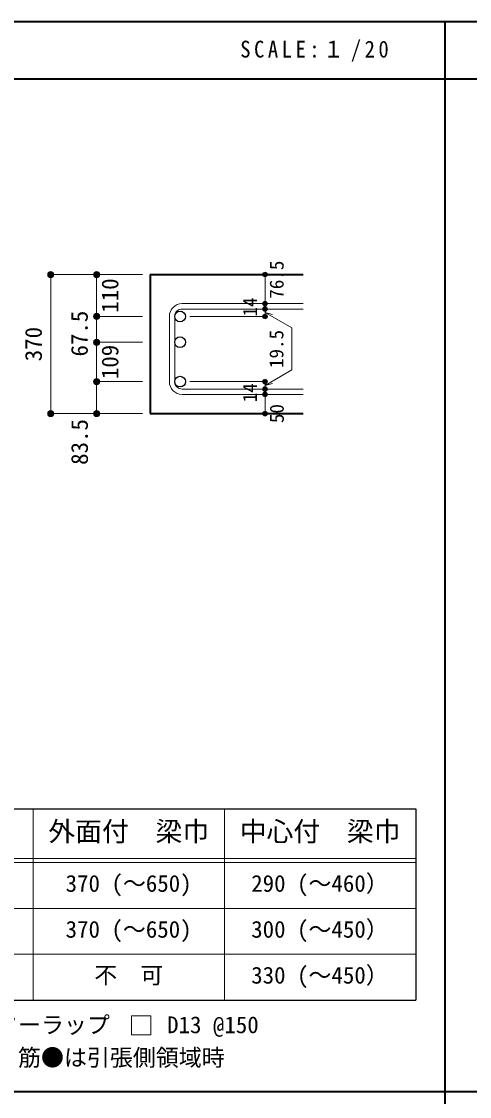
# Model space of a CAD drawing. Units: millimetres at full size, sheet at 1:20; details may follow other scales. Extents: x -3982 to 3969, y -2803 to 2801.
# Drawn here: x -1856 to -685, y -10 to 2801 of the extents above; entities that cross this region are included whole.
import ezdxf
from ezdxf.enums import TextEntityAlignment as Align

# ---------------------------------------------------------------- set-up
doc = ezdxf.new("R2010")
doc.units = ezdxf.units.MM
doc.header["$LTSCALE"] = 20
doc.header["$PDMODE"] = 32
doc.header["$PDSIZE"] = 12
for name, color, linetype, lineweight in [('6-1_躯体線', 2, 'Continuous', 35), ('6-5_梁主筋', 7, 'Continuous', 18), ('6-6_S.T.P.', 7, 'Continuous', 18), ('6-7_文字', 7, 'Continuous', 18), ('6-D_寸法', 4, 'Continuous', 9), ('6-E_枠', 7, 'Continuous', 18), ('F-0_枠', 6, 'Continuous', 40)]:
    doc.layers.add(name, color=color, linetype=linetype, lineweight=lineweight)
doc.styles.add('ＭＳ ゴシック', font='')
doc.styles.get('ＭＳ ゴシック').set_extended_font_data('MS Gothic')

msp = doc.modelspace()

# ---------------------------------------------------------------- linework, layer by layer
at = {"layer": '6-1_躯体線'}
for p, q in [((-1519.2, 2139.12), (-1119.2, 2139.12)), ((-1519.2, 2139.12), (-1519.2, 1775.62)), ((-1519.2, 1775.62), (-1119.2, 1775.62))]:
    msp.add_line(p, q, dxfattribs=at)
at = {"layer": '6-5_梁主筋', "color": 3, "lineweight": 25}
for centre in [(-1441.2, 2029.51), (-1441.2, 1962.12), (-1441.2, 1859.12)]:
    msp.add_circle(centre, 14, dxfattribs=at)
at = {"layer": '6-6_S.T.P.'}
for p, q in [((-1435.7, 2063.01), (-1119.2, 2063.01)), ((-1469.2, 2029.51), (-1469.2, 1859.12)), ((-1455.2, 2029.51), (-1455.2, 1859.12)), ((-1435.7, 2049.01), (-1119.2, 2049.01)), ((-1435.7, 1839.62), (-1119.2, 1839.62)), ((-1435.7, 1825.62), (-1119.2, 1825.62))]:
    msp.add_line(p, q, dxfattribs=at)
for centre, radius, start, end in [((-1435.7, 2029.51), 33.5, 90, 180), ((-1435.7, 2029.51), 19.5, 90, 180), ((-1435.7, 1859.12), 33.5, 180, 270), ((-1435.7, 1859.12), 19.5, 180, 270)]:
    msp.add_arc(centre, radius, start, end, dxfattribs=at)
at = {"layer": '6-7_文字'}
msp.add_lwpolyline([(-1567.83, 150.72), (-1517.83, 150.72), (-1517.83, 200.72), (-1567.83, 200.72)], close=True, dxfattribs=at)
at = {"layer": '6-D_寸法'}
for p, q in [((-1779.2, 2139.12), (-1659.2, 2139.12)), ((-1779.2, 2139.12), (-1779.2, 1775.62)), ((-1659.2, 2139.12), (-1539.2, 2139.12)), ((-1659.2, 2139.12), (-1659.2, 2029.51)), ((-1219.2, 2063.59), (-1219.2, 2139.12)), ((-1219.2, 2049.01), (-1219.2, 2063.01)), ((-1659.2, 2029.51), (-1539.2, 2029.51)), ((-1659.2, 2029.51), (-1659.2, 1962.12)), ((-1659.2, 2029.51), (-1659.2, 1962.12)), ((-1219.2, 2029.51), (-1415.29, 2029.51)), ((-1219.2, 2039.84), (-1199.88, 2034.66)), ((-1219.2, 2039.84), (-1149.14, 1999.39)), ((-1149.14, 1999.39), (-1149.14, 1889.82)), ((-1659.2, 1962.12), (-1539.2, 1962.12)), ((-1659.2, 1962.12), (-1659.2, 1859.12)), ((-1219.2, 1849.37), (-1149.14, 1889.82)), ((-1219.2, 1859.12), (-1415.29, 1859.12)), ((-1219.2, 1839.62), (-1219.2, 1859.12)), ((-1219.2, 1849.37), (-1199.88, 1854.55)), ((-1219.2, 1825.62), (-1219.2, 1839.62)), ((-1219.2, 1775.62), (-1219.2, 1825.62)), ((-1779.2, 1775.62), (-1659.2, 1775.62)), ((-1779.2, 1775.62), (-1669.33, 1775.62)), ((-1659.2, 1775.62), (-1539.2, 1775.62))]:
    msp.add_line(p, q, dxfattribs=at)
for points in [[(-1219.2, 2029.51), (-1219.2, 2049.59), (-1219.2, 2029.51)], [(-1659.2, 1775.62), (-1659.2, 1859.12), (-1539.2, 1859.12)]]:
    msp.add_lwpolyline(points, dxfattribs=at)
for centre, radius in [((-1779.2, 2139.12), 8), ((-1779.2, 2139.12), 7.2), ((-1779.2, 2139.12), 6.4), ((-1779.2, 2139.12), 5.6), ((-1779.2, 2139.12), 4.8), ((-1779.2, 2139.12), 4), ((-1779.2, 2139.12), 3.2), ((-1779.2, 2139.12), 2.4), ((-1779.2, 2139.12), 1.6), ((-1779.2, 2139.12), 0.8), ((-1659.2, 2139.12), 8), ((-1659.2, 2139.12), 7.2), ((-1659.2, 2139.12), 6.4), ((-1659.2, 2139.12), 5.6), ((-1659.2, 2139.12), 4.8), ((-1659.2, 2139.12), 4), ((-1659.2, 2139.12), 3.2), ((-1659.2, 2139.12), 2.4), ((-1659.2, 2139.12), 1.6), ((-1659.2, 2139.12), 0.8), ((-1219.2, 2139.12), 4), ((-1219.2, 2139.12), 3.6), ((-1219.2, 2139.12), 3.2), ((-1219.2, 2139.12), 2.8), ((-1219.2, 2139.12), 2.4), ((-1219.2, 2139.12), 2), ((-1219.2, 2139.12), 1.6), ((-1219.2, 2139.12), 1.2), ((-1219.2, 2139.12), 0.8), ((-1219.2, 2139.12), 0.4), ((-1219.2, 2063.01), 4), ((-1219.2, 2049.01), 4), ((-1219.2, 2063.01), 3.6), ((-1219.2, 2049.01), 3.6), ((-1219.2, 2063.01), 3.2), ((-1219.2, 2049.01), 3.2), ((-1219.2, 2063.01), 2.8), ((-1219.2, 2063.01), 2.4), ((-1219.2, 2063.01), 2), ((-1219.2, 2063.01), 1.6), ((-1219.2, 2063.01), 1.2), ((-1219.2, 2063.01), 0.8), ((-1219.2, 2063.01), 0.4), ((-1659.2, 2029.51), 8), ((-1659.2, 2029.51), 7.2), ((-1659.2, 2029.51), 6.4), ((-1659.2, 2029.51), 5.6), ((-1659.2, 2029.51), 4.8), ((-1659.2, 2029.51), 4), ((-1659.2, 2029.51), 3.2), ((-1659.2, 2029.51), 2.4), ((-1659.2, 2029.51), 1.6), ((-1659.2, 2029.51), 0.8), ((-1219.2, 2029.51), 4), ((-1219.2, 2029.51), 3.6), ((-1219.2, 2029.51), 3.2), ((-1219.2, 2049.01), 2.8), ((-1219.2, 2029.51), 2.8), ((-1219.2, 2049.01), 2.4), ((-1219.2, 2029.51), 2.4), ((-1219.2, 2049.01), 2), ((-1219.2, 2029.51), 2), ((-1219.2, 2049.01), 1.6), ((-1219.2, 2029.51), 1.6), ((-1219.2, 2049.01), 1.2), ((-1219.2, 2029.51), 1.2), ((-1219.2, 2049.01), 0.8), ((-1219.2, 2029.51), 0.8), ((-1219.2, 2049.01), 0.4), ((-1219.2, 2029.51), 0.4), ((-1659.2, 1962.12), 8), ((-1659.2, 1962.12), 7.2), ((-1659.2, 1962.12), 6.4), ((-1659.2, 1962.12), 5.6), ((-1659.2, 1962.12), 4.8), ((-1659.2, 1962.12), 4), ((-1659.2, 1962.12), 3.2), ((-1659.2, 1962.12), 2.4), ((-1659.2, 1962.12), 1.6), ((-1659.2, 1962.12), 0.8), ((-1659.2, 1859.12), 8), ((-1659.2, 1859.12), 7.2), ((-1659.2, 1859.12), 6.4), ((-1659.2, 1859.12), 5.6), ((-1659.2, 1859.12), 4.8), ((-1659.2, 1859.12), 4), ((-1659.2, 1859.12), 3.2), ((-1659.2, 1859.12), 2.4), ((-1659.2, 1859.12), 1.6), ((-1659.2, 1859.12), 0.8), ((-1219.2, 1859.12), 4), ((-1219.2, 1859.12), 3.6), ((-1219.2, 1859.12), 3.2), ((-1219.2, 1859.12), 2.8), ((-1219.2, 1859.12), 2.4), ((-1219.2, 1859.12), 2), ((-1219.2, 1859.12), 1.6), ((-1219.2, 1859.12), 1.2), ((-1219.2, 1859.12), 0.8), ((-1219.2, 1859.12), 0.4), ((-1219.2, 1839.62), 4), ((-1219.2, 1825.62), 4), ((-1219.2, 1839.62), 3.6), ((-1219.2, 1825.62), 3.6), ((-1219.2, 1839.62), 3.2), ((-1219.2, 1825.62), 3.2), ((-1219.2, 1839.62), 2.8), ((-1219.2, 1825.62), 2.8), ((-1219.2, 1839.62), 2.4), ((-1219.2, 1825.62), 2.4), ((-1219.2, 1839.62), 2), ((-1219.2, 1825.62), 2), ((-1219.2, 1839.62), 1.6), ((-1219.2, 1825.62), 1.6), ((-1219.2, 1839.62), 1.2), ((-1219.2, 1839.62), 0.8), ((-1219.2, 1839.62), 0.4), ((-1219.2, 1825.62), 1.2), ((-1219.2, 1825.62), 0.8), ((-1219.2, 1825.62), 0.4), ((-1779.2, 1775.62), 8), ((-1779.2, 1775.62), 7.2), ((-1779.2, 1775.62), 6.4), ((-1779.2, 1775.62), 5.6), ((-1779.2, 1775.62), 4.8), ((-1779.2, 1775.62), 4), ((-1779.2, 1775.62), 3.2), ((-1779.2, 1775.62), 2.4), ((-1779.2, 1775.62), 1.6), ((-1779.2, 1775.62), 0.8), ((-1659.2, 1775.62), 8), ((-1659.2, 1775.62), 7.2), ((-1659.2, 1775.62), 6.4), ((-1659.2, 1775.62), 5.6), ((-1659.2, 1775.62), 4.8), ((-1659.2, 1775.62), 4), ((-1659.2, 1775.62), 3.2), ((-1659.2, 1775.62), 2.4), ((-1659.2, 1775.62), 1.6), ((-1659.2, 1775.62), 0.8), ((-1219.2, 1775.62), 4), ((-1219.2, 1775.62), 3.6), ((-1219.2, 1775.62), 3.2), ((-1219.2, 1775.62), 2.8), ((-1219.2, 1775.62), 2.4), ((-1219.2, 1775.62), 2), ((-1219.2, 1775.62), 1.6), ((-1219.2, 1775.62), 1.2), ((-1219.2, 1775.62), 0.8), ((-1219.2, 1775.62), 0.4)]:
    msp.add_circle(centre, radius, dxfattribs=at)
at = {"layer": '6-D_寸法', "color": 7}
for p in [(-1779.2, 2139.12), (-1659.2, 2139.12), (-1219.2, 2139.12), (-1219.2, 2063.01), (-1219.2, 2049.01), (-1659.2, 2029.51), (-1219.2, 2029.51), (-1659.2, 1962.12), (-1659.2, 1859.12), (-1219.2, 1859.12), (-1219.2, 1839.62), (-1219.2, 1825.62), (-1779.2, 1775.62), (-1659.2, 1775.62), (-1219.2, 1775.62)]:
    msp.add_point(p, dxfattribs=at)
at = {"layer": '6-E_枠', "color": 3, "lineweight": 25}
for p, q in [((-2267.02, 741.85), (-825.33, 741.85)), ((-825.33, 741.85), (-825.33, 241.85)), ((-2267.02, 241.85), (-825.33, 241.85))]:
    msp.add_line(p, q, dxfattribs=at)
at = {"layer": '6-E_枠'}
for p, q in [((-1825.33, 741.85), (-1825.33, 241.85)), ((-1325.33, 741.85), (-1325.33, 241.85)), ((-2267.02, 611.85), (-825.33, 611.85)), ((-2267.02, 601.85), (-825.33, 601.85)), ((-2267.02, 481.85), (-825.33, 481.85)), ((-2267.02, 361.85), (-825.33, 361.85))]:
    msp.add_line(p, q, dxfattribs=at)
at = {"layer": 'F-0_枠'}
msp.add_line((-3981.92, 2800.77), (3969.4, 2800.77), dxfattribs=at)
at = {"layer": 'F-0_枠', "color": 2, "lineweight": 35}
for p, q in [((-749.76, 2800.77), (-749.76, -2796.83)), ((-3981.92, 2650.77), (2482.4, 2650.77)), ((2482.4, 1.97), (-3981.92, 1.97))]:
    msp.add_line(p, q, dxfattribs=at)

# ---------------------------------------------------------------- texts
at = {"layer": '6-7_文字', "color": 2, "style": 'ＭＳ ゴシック'}
for s, p in [('外面付\u3000梁巾', (-1785.33, 641.85)), ('中心付\u3000梁巾', (-1285.33, 641.85))]:
    msp.add_text(s, height=51.32, dxfattribs=at).set_placement(p, align=Align.BOTTOM_LEFT)
at = {"layer": '6-7_文字', "style": 'ＭＳ ゴシック'}
for s, p in [('370 (～650)', (-1740.33, 511.85)), ('290 (～460）', (-1255.33, 511.85)), ('370 (～650)', (-1740.33, 391.85)), ('300 (～450）', (-1255.33, 391.85)), ('不\u3000可', (-1665.33, 271.85)), ('330 (～450）', (-1255.33, 271.85)), ('※ 基礎梁スターラップ     D13 @150', (-2254.64, 142.13)), ('※ 柱型立上り筋●は引張側領域時', (-2254.64, 56.45))]:
    msp.add_text(s, height=43.99, dxfattribs=at).set_placement(p, align=Align.BOTTOM_LEFT)
at = {"layer": '6-7_文字', "color": 2, "insert": (-1283.99, 2695.77), "char_height": 43.99, "attachment_point": 7, "style": 'ＭＳ ゴシック'}
msp.add_mtext('\\T1.34;\\W0.9;SCALE:１/20', dxfattribs=at)
at = {"layer": '6-D_寸法', "style": 'ＭＳ ゴシック'}
for s, height, p in [('76.5', 36.66, (-1159.63, 2075.81)), ('110', 43.99, (-1589.2, 2039.31)), ('14', 36.66, (-1229.2, 2029.12)), ('67.5', 43.99, (-1669.2, 1924.81)), ('370', 43.99, (-1789.2, 1912.37)), ('19.5', 36.66, (-1160.22, 1894.61)), ('109', 43.99, (-1589.2, 1865.62)), ('14', 36.66, (-1229.59, 1804.94)), ('50', 36.66, (-1159.2, 1750.62)), ('83.5', 43.99, (-1668.89, 1641.46))]:
    msp.add_text(s, height=height, rotation=90, dxfattribs=at).set_placement(p, align=Align.BOTTOM_LEFT)

doc.saveas('drawing.dxf')
